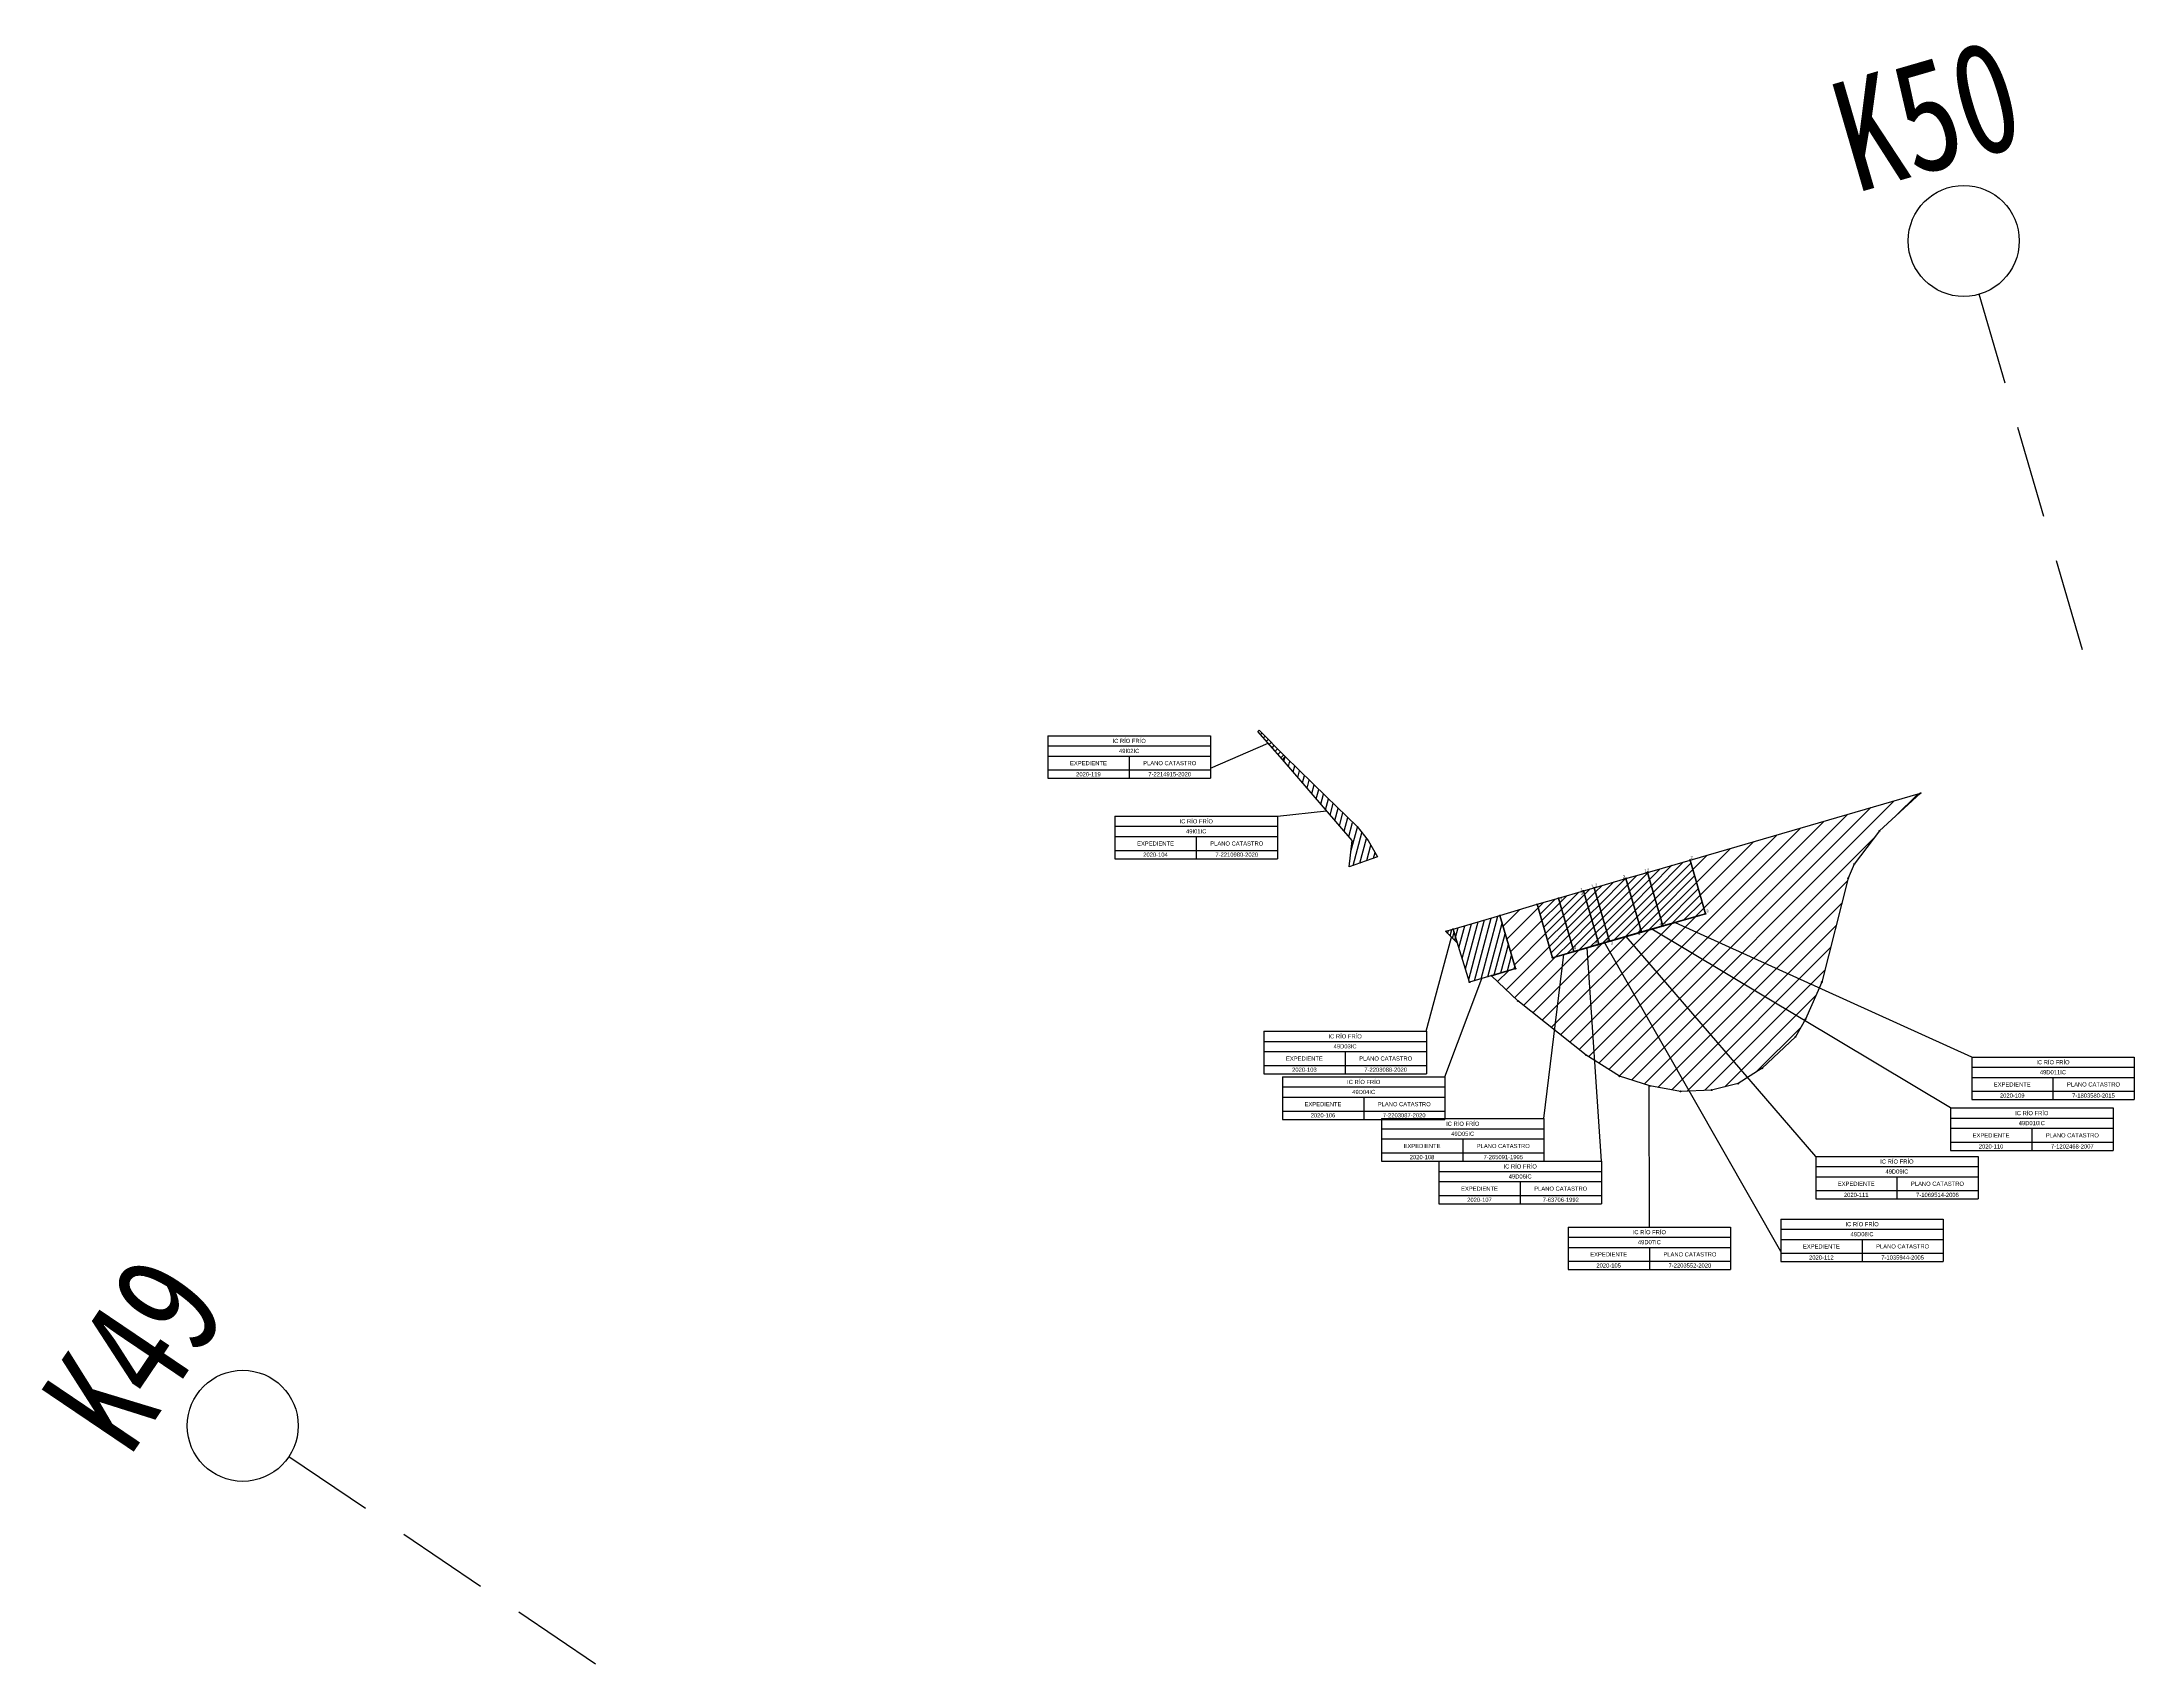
# Model space of a CAD drawing. Header units: inches. Extents: x 510447 to 606954, y 1095553 to 1134812.
# Drawn here: x 510447 to 511578, y 1128662 to 1129538 of the extents above; entities that cross this region are included whole.
import ezdxf

# ---------------------------------------------------------------- set-up
doc = ezdxf.new("R2010")
doc.units = ezdxf.units.IN
doc.header["$MEASUREMENT"] = 0
doc.linetypes.add('Kilométrica grande$1$JIS_02_2.0', pattern=[3, 2, -1])
for name, color, linetype in [('7-1035944-2005', 4, 'Continuous'), ('7-1069514-2006', 72, 'Continuous'), ('7-1202468-2007', 133, 'Continuous'), ('7-1803580-2015', 175, 'Continuous'), ('7-2203087-2020', 7, 'Continuous'), ('7-2203088-2020', 7, 'Continuous'), ('7-2203552-2020', 7, 'Continuous'), ('7-2210980-2020', 7, 'Continuous'), ('7-2214915-2020', 3, 'Continuous'), ('7-265091-1995', 65, 'Continuous'), ('7-63706-1992', 40, 'Continuous'), ('INFORMACION', 130, 'Continuous'), ('Kilométrica grande$0$0-KM GRANDE', 220, 'Continuous')]:
    doc.layers.add(name, color=color, linetype=linetype)
doc.styles.add('Kilométrica grande$0$哥Arial', font='Arial.ttf', dxfattribs={"width": 0.8})
doc.styles.get("Standard").update_dxf_attribs({"font": 'Arial.ttf'})
pattern_1 = [(75, (0, 0), (-3.0668144985, 0.821750468), [])]
pattern_2 = [(45, (0, 0), (-2.24506403, 2.24506403), [])]

# ---------------------------------------------------------------- blocks, each defined once
blk = doc.blocks.new('*T24')
at = {"layer": 'INFORMACION', "color": 0, "linetype": 'ByBlock', "lineweight": -2, "transparency": 16777216}
for p, q in [((0, 0), (87.8, 0)), ((0, 0), (0, -23)), ((87.8, 0), (87.8, -23)), ((0, -5.5), (87.8, -5.5)), ((0, -11), (87.8, -11)), ((43.9, -11), (43.9, -23)), ((0, -18.5), (87.8, -18.5)), ((0, -23), (87.8, -23))]:
    blk.add_line(p, q, dxfattribs=at)
at = {"layer": 'INFORMACION', "color": 0, "transparency": 16777216, "char_height": 2.25, "attachment_point": 5}
for s, insert, width in [('IC RÍO FRÍO', (43.9, -2.8), 87.714), ('49I02IC', (43.9, -8.2), 87.714), ('EXPEDIENTE', (21.9, -14.8), 43.827), ('2020-119', (21.9, -20.8), 43.827), ('PLANO CATASTRO', (65.8, -14.8), 43.827), ('7-2214915-2020', (65.8, -20.8), 43.827)]:
    blk.add_mtext(s, dxfattribs=dict(at, insert=insert, width=width))
blk = doc.blocks.new('*T25')
at = {"layer": 'INFORMACION', "color": 0, "linetype": 'ByBlock', "lineweight": -2, "transparency": 16777216}
for p, q in [((0, 0), (87.8, 0)), ((0, 0), (0, -23)), ((87.8, 0), (87.8, -23)), ((0, -5.5), (87.8, -5.5)), ((0, -11), (87.8, -11)), ((43.9, -11), (43.9, -23)), ((0, -18.5), (87.8, -18.5)), ((0, -23), (87.8, -23))]:
    blk.add_line(p, q, dxfattribs=at)
at = {"layer": 'INFORMACION', "color": 0, "transparency": 16777216, "char_height": 2.25, "attachment_point": 5}
for s, insert, width in [('IC RÍO FRÍO', (43.9, -2.8), 87.714), ('49I01IC', (43.9, -8.2), 87.714), ('EXPEDIENTE', (21.9, -14.8), 43.827), ('2020-104', (21.9, -20.8), 43.827), ('PLANO CATASTRO', (65.8, -14.8), 43.827), ('7-2210980-2020', (65.8, -20.8), 43.827)]:
    blk.add_mtext(s, dxfattribs=dict(at, insert=insert, width=width))
blk = doc.blocks.new('*T26')
at = {"layer": 'INFORMACION', "color": 0, "linetype": 'ByBlock', "lineweight": -2, "transparency": 16777216}
for p, q in [((0, 0), (87.8, 0)), ((0, 0), (0, -23)), ((87.8, 0), (87.8, -23)), ((0, -5.5), (87.8, -5.5)), ((0, -11), (87.8, -11)), ((43.9, -11), (43.9, -23)), ((0, -18.5), (87.8, -18.5)), ((0, -23), (87.8, -23))]:
    blk.add_line(p, q, dxfattribs=at)
at = {"layer": 'INFORMACION', "color": 0, "transparency": 16777216, "char_height": 2.25, "attachment_point": 5}
for s, insert, width in [('IC RÍO FRÍO', (43.9, -2.8), 87.714), ('49D03IC', (43.9, -8.2), 87.714), ('EXPEDIENTE', (21.9, -14.8), 43.827), ('2020-103', (21.9, -20.8), 43.827), ('PLANO CATASTRO', (65.8, -14.8), 43.827), ('7-2203088-2020', (65.8, -20.8), 43.827)]:
    blk.add_mtext(s, dxfattribs=dict(at, insert=insert, width=width))
blk = doc.blocks.new('*T27')
at = {"layer": 'INFORMACION', "color": 0, "linetype": 'ByBlock', "lineweight": -2, "transparency": 16777216}
for p, q in [((0, 0), (87.8, 0)), ((0, 0), (0, -23)), ((87.8, 0), (87.8, -23)), ((0, -5.5), (87.8, -5.5)), ((0, -11), (87.8, -11)), ((43.9, -11), (43.9, -23)), ((0, -18.5), (87.8, -18.5)), ((0, -23), (87.8, -23))]:
    blk.add_line(p, q, dxfattribs=at)
at = {"layer": 'INFORMACION', "color": 0, "transparency": 16777216, "char_height": 2.25, "attachment_point": 5}
for s, insert, width in [('IC RÍO FRÍO', (43.9, -2.8), 87.714), ('49D04IC', (43.9, -8.2), 87.714), ('EXPEDIENTE', (21.9, -14.8), 43.827), ('2020-106', (21.9, -20.8), 43.827), ('PLANO CATASTRO', (65.8, -14.8), 43.827), ('7-2203087-2020', (65.8, -20.8), 43.827)]:
    blk.add_mtext(s, dxfattribs=dict(at, insert=insert, width=width))
blk = doc.blocks.new('*T28')
at = {"layer": 'INFORMACION', "color": 0, "linetype": 'ByBlock', "lineweight": -2, "transparency": 16777216}
for p, q in [((0, 0), (87.8, 0)), ((0, 0), (0, -23)), ((87.8, 0), (87.8, -23)), ((0, -5.5), (87.8, -5.5)), ((0, -11), (87.8, -11)), ((43.9, -11), (43.9, -23)), ((0, -18.5), (87.8, -18.5)), ((0, -23), (87.8, -23))]:
    blk.add_line(p, q, dxfattribs=at)
at = {"layer": 'INFORMACION', "color": 0, "transparency": 16777216, "char_height": 2.25, "attachment_point": 5}
for s, insert, width in [('IC RÍO FRÍO', (43.9, -2.8), 87.714), ('49D08IC', (43.9, -8.2), 87.714), ('EXPEDIENTE', (21.9, -14.8), 43.827), ('2020-112', (21.9, -20.8), 43.827), ('PLANO CATASTRO', (65.8, -14.8), 43.827), ('7-1035944-2005', (65.8, -20.8), 43.827)]:
    blk.add_mtext(s, dxfattribs=dict(at, insert=insert, width=width))
blk = doc.blocks.new('*T29')
at = {"layer": 'INFORMACION', "color": 0, "linetype": 'ByBlock', "lineweight": -2, "transparency": 16777216}
for p, q in [((0, 0), (87.8, 0)), ((0, 0), (0, -23)), ((87.8, 0), (87.8, -23)), ((0, -5.5), (87.8, -5.5)), ((0, -11), (87.8, -11)), ((43.9, -11), (43.9, -23)), ((0, -18.5), (87.8, -18.5)), ((0, -23), (87.8, -23))]:
    blk.add_line(p, q, dxfattribs=at)
at = {"layer": 'INFORMACION', "color": 0, "transparency": 16777216, "char_height": 2.25, "attachment_point": 5}
for s, insert, width in [('IC RÍO FRÍO', (43.9, -2.8), 87.714), ('49D011IC', (43.9, -8.2), 87.714), ('EXPEDIENTE', (21.9, -14.8), 43.827), ('2020-109', (21.9, -20.8), 43.827), ('PLANO CATASTRO', (65.8, -14.8), 43.827), ('7-1803580-2015', (65.8, -20.8), 43.827)]:
    blk.add_mtext(s, dxfattribs=dict(at, insert=insert, width=width))
blk = doc.blocks.new('*T30')
at = {"layer": 'INFORMACION', "color": 0, "linetype": 'ByBlock', "lineweight": -2, "transparency": 16777216}
for p, q in [((0, 0), (87.8, 0)), ((0, 0), (0, -23)), ((87.8, 0), (87.8, -23)), ((0, -5.5), (87.8, -5.5)), ((0, -11), (87.8, -11)), ((43.9, -11), (43.9, -23)), ((0, -18.5), (87.8, -18.5)), ((0, -23), (87.8, -23))]:
    blk.add_line(p, q, dxfattribs=at)
at = {"layer": 'INFORMACION', "color": 0, "transparency": 16777216, "char_height": 2.25, "attachment_point": 5}
for s, insert, width in [('IC RÍO FRÍO', (43.9, -2.8), 87.714), ('49D010IC', (43.9, -8.2), 87.714), ('EXPEDIENTE', (21.9, -14.8), 43.827), ('2020-110', (21.9, -20.8), 43.827), ('PLANO CATASTRO', (65.8, -14.8), 43.827), ('7-1202468-2007', (65.8, -20.8), 43.827)]:
    blk.add_mtext(s, dxfattribs=dict(at, insert=insert, width=width))
blk = doc.blocks.new('*T31')
at = {"layer": 'INFORMACION', "color": 0, "linetype": 'ByBlock', "lineweight": -2, "transparency": 16777216}
for p, q in [((0, 0), (87.8, 0)), ((0, 0), (0, -23)), ((87.8, 0), (87.8, -23)), ((0, -5.5), (87.8, -5.5)), ((0, -11), (87.8, -11)), ((43.9, -11), (43.9, -23)), ((0, -18.5), (87.8, -18.5)), ((0, -23), (87.8, -23))]:
    blk.add_line(p, q, dxfattribs=at)
at = {"layer": 'INFORMACION', "color": 0, "transparency": 16777216, "char_height": 2.25, "attachment_point": 5}
for s, insert, width in [('IC RÍO FRÍO', (43.9, -2.8), 87.714), ('49D09IC', (43.9, -8.2), 87.714), ('EXPEDIENTE', (21.9, -14.8), 43.827), ('2020-111', (21.9, -20.8), 43.827), ('PLANO CATASTRO', (65.8, -14.8), 43.827), ('7-1069514-2006', (65.8, -20.8), 43.827)]:
    blk.add_mtext(s, dxfattribs=dict(at, insert=insert, width=width))
blk = doc.blocks.new('*T32')
at = {"layer": 'INFORMACION', "color": 0, "linetype": 'ByBlock', "lineweight": -2, "transparency": 16777216}
for p, q in [((0, 0), (87.8, 0)), ((0, 0), (0, -23)), ((87.8, 0), (87.8, -23)), ((0, -5.5), (87.8, -5.5)), ((0, -11), (87.8, -11)), ((43.9, -11), (43.9, -23)), ((0, -18.5), (87.8, -18.5)), ((0, -23), (87.8, -23))]:
    blk.add_line(p, q, dxfattribs=at)
at = {"layer": 'INFORMACION', "color": 0, "transparency": 16777216, "char_height": 2.25, "attachment_point": 5}
for s, insert, width in [('IC RÍO FRÍO ', (43.9, -2.8), 87.714), ('49D06IC', (43.9, -8.2), 87.714), ('EXPEDIENTE', (21.9, -14.8), 43.827), ('2020-107', (21.9, -20.8), 43.827), ('PLANO CATASTRO', (65.8, -14.8), 43.827), ('7-63706-1992', (65.8, -20.8), 43.827)]:
    blk.add_mtext(s, dxfattribs=dict(at, insert=insert, width=width))
blk = doc.blocks.new('*T33')
at = {"layer": 'INFORMACION', "color": 0, "linetype": 'ByBlock', "lineweight": -2, "transparency": 16777216}
for p, q in [((0, 0), (87.8, 0)), ((0, 0), (0, -23)), ((87.8, 0), (87.8, -23)), ((0, -5.5), (87.8, -5.5)), ((0, -11), (87.8, -11)), ((43.9, -11), (43.9, -23)), ((0, -18.5), (87.8, -18.5)), ((0, -23), (87.8, -23))]:
    blk.add_line(p, q, dxfattribs=at)
at = {"layer": 'INFORMACION', "color": 0, "transparency": 16777216, "char_height": 2.25, "attachment_point": 5}
for s, insert, width in [('IC RÍO FRÍO', (43.9, -2.8), 87.714), ('49D05IC', (43.9, -8.2), 87.714), ('EXPEDIENTE', (21.9, -14.8), 43.827), ('2020-108', (21.9, -20.8), 43.827), ('PLANO CATASTRO', (65.8, -14.8), 43.827), ('7-265091-1995', (65.8, -20.8), 43.827)]:
    blk.add_mtext(s, dxfattribs=dict(at, insert=insert, width=width))
blk = doc.blocks.new('*T34')
at = {"layer": 'INFORMACION', "color": 0, "linetype": 'ByBlock', "lineweight": -2, "transparency": 16777216}
for p, q in [((0, 0), (87.8, 0)), ((0, 0), (0, -23)), ((87.8, 0), (87.8, -23)), ((0, -5.5), (87.8, -5.5)), ((0, -11), (87.8, -11)), ((43.9, -11), (43.9, -23)), ((0, -18.5), (87.8, -18.5)), ((0, -23), (87.8, -23))]:
    blk.add_line(p, q, dxfattribs=at)
at = {"layer": 'INFORMACION', "color": 0, "transparency": 16777216, "char_height": 2.25, "attachment_point": 5}
for s, insert, width in [('IC RÍO FRÍO', (43.9, -2.8), 87.714), ('49D07IC', (43.9, -8.2), 87.714), ('EXPEDIENTE', (21.9, -14.8), 43.827), ('2020-105', (21.9, -20.8), 43.827), ('PLANO CATASTRO', (65.8, -14.8), 43.827), ('7-2203552-2020', (65.8, -20.8), 43.827)]:
    blk.add_mtext(s, dxfattribs=dict(at, insert=insert, width=width))
blk = doc.blocks.new('Kilométrica grande')
at = {"layer": 'Kilométrica grande$0$0-KM GRANDE', "linetype": 'Kilométrica grande$1$JIS_02_2.0', "lineweight": -3, "ltscale": 25}
for p, q in [((511549.7, 1129209.6), (511494, 1129401.7)), ((510746.3, 1128661.8), (510580.6, 1128773.7))]:
    blk.add_line(p, q, dxfattribs=at)
at = {"layer": 'Kilométrica grande$0$0-KM GRANDE'}
for centre in [(511485.6, 1129430.5), (510555.7, 1128790.5)]:
    blk.add_circle(centre, 30, dxfattribs=at)
at = {"layer": 'Kilométrica grande$0$0-KM GRANDE', "linetype": 'Continuous', "lineweight": -3, "char_height": 60, "attachment_point": 8, "style": 'Kilométrica grande$0$哥Arial'}
for s, insert, rotation in [('{\\fSimHei|b0|i0|c134|p2;K50}', (511474.4, 1129468.9, 0), 16.1918), ('{\\fSimHei|b0|i0|c134|p2;K49}', (510522.5, 1128812.8), 55.9768)]:
    blk.add_mtext(s, dxfattribs=dict(at, insert=insert, rotation=rotation))

msp = doc.modelspace()

# ---------------------------------------------------------------- hatches: boundary and pattern name
at = {"layer": '7-1035944-2005'}
h = msp.add_hatch(dxfattribs=at)
h.set_pattern_fill('ANSI31', color=30)
h.set_pattern_definition(pattern_2)
h.paths.add_polyline_path([(511288.43616, 1129050.60888), (511280.09296, 1129079.4054), (511285.83482, 1129081.14712), (511294.18336, 1129052.33216)])
at = {"layer": '7-1069514-2006'}
h = msp.add_hatch(dxfattribs=at)
h.set_pattern_fill('ANSI31', color=30)
h.set_pattern_definition(pattern_2)
h.paths.add_polyline_path([(511294.18919, 1129052.31205), (511285.83482, 1129081.14712), (511303.11942, 1129086.17131), (511311.46794, 1129057.35635)])
at = {"layer": '7-1202468-2007'}
h = msp.add_hatch(dxfattribs=at)
h.set_pattern_fill('ANSI31', color=30)
h.set_pattern_definition(pattern_2)
h.paths.add_polyline_path([(511311.46794, 1129057.35635), (511303.11942, 1129086.17131), (511314.68806, 1129089.32683), (511323.04495, 1129060.5143)])
at = {"layer": '7-1803580-2015'}
h = msp.add_hatch(dxfattribs=at)
h.set_pattern_fill('ANSI31', color=30)
h.set_pattern_definition(pattern_2)
h.paths.add_polyline_path([(511322.94698, 1129060.61873), (511314.73272, 1129089.43034), (511337.73005, 1129096.06984), (511346.09, 1129067.05)])
at = {"layer": '7-2203087-2020'}
h = msp.add_hatch(dxfattribs=at)
h.set_pattern_fill('ANSI31', color=2, angle=30)
h.set_pattern_definition(pattern_1)
h.paths.add_polyline_path([(511209.67, 1129058.78), (511234.98, 1129066.13), (511243.42, 1129037.45), (511218.6, 1129030.13)])
at = {"layer": '7-2203088-2020'}
h = msp.add_hatch(dxfattribs=at)
h.set_pattern_fill('ANSI31', color=0, scale=0.5, angle=30)
h.set_pattern_definition([(75, (0, 0), (-1.5334072492, 0.410875234), [])])
h.paths.add_polyline_path([(511205.58, 1129057.59), (511209.67, 1129058.78), (511211.95, 1129051.46)])
at = {"layer": '7-2203552-2020'}
h = msp.add_hatch(dxfattribs=at)
h.set_pattern_fill('ANSI31', color=2, scale=2)
h.set_pattern_definition([(45, (0, 0), (-4.49012806, 4.49012806), [])])
h.paths.add_polyline_path([(511376.71, 1128983.64), (511363.79, 1128975.36), (511349.4, 1128971.87), (511332.59, 1128971.11), (511315.94, 1128974.09), (511299.59, 1128979.27), (511281.55, 1128990.69), (511244.62, 1129020.01), (511230.47, 1129033.63), (511243.42, 1129037.45), (511234.98, 1129066.13), (511255.12, 1129072.17), (511263.47, 1129043.35), (511346.09, 1129067.05), (511337.73, 1129096.07), (511462.29, 1129132.18), (511440.17, 1129111.85), (511426.33, 1129093.87), (511423.22, 1129086.25), (511408.99, 1129030.19), (511400.15, 1129010.08), (511394.62, 1129000.52)])
at = {"layer": '7-2210980-2020'}
h = msp.add_hatch(dxfattribs=at)
h.set_pattern_fill('ANSI31', color=2, angle=30)
h.set_pattern_definition(pattern_1)
h.paths.add_polyline_path([(511118.93, 1129151.97), (511141.08, 1129130.33), (511157.8, 1129114.15), (511163.73, 1129106.61), (511168.87, 1129097.88), (511153.6, 1129092.38), (511155.1, 1129106.68), (511117.43, 1129150.44)])
at = {"layer": '7-2214915-2020'}
h = msp.add_hatch(dxfattribs=at)
h.set_pattern_fill('ANSI31', color=256, scale=0.75)
h.set_pattern_definition([(45, (0, 0), (-1.6837980227, 1.6837980227), [])])
h.paths.add_polyline_path([(511104.89, 1129166.21), (511118.93, 1129151.97), (511117.43, 1129150.44), (511104.28, 1129165.6)])
at = {"layer": '7-265091-1995'}
h = msp.add_hatch(dxfattribs=at)
h.set_pattern_fill('ANSI31', color=30)
h.set_pattern_definition(pattern_2)
h.paths.add_polyline_path([(511263.46854, 1129043.35504), (511255.12, 1129072.17), (511266.64598, 1129075.50942), (511274.99452, 1129046.69446)])
at = {"layer": '7-63706-1992'}
h = msp.add_hatch(dxfattribs=at)
h.set_pattern_fill('ANSI31', color=30)
h.set_pattern_definition(pattern_2)
h.paths.add_polyline_path([(511274.99452, 1129046.69446), (511266.64598, 1129075.50942), (511280.09296, 1129079.4054), (511288.4415, 1129050.59044)])

# ---------------------------------------------------------------- linework, layer by layer
at = {"layer": '7-1035944-2005', "color": 30}
msp.add_lwpolyline([(511288.43616, 1129050.60888), (511280.09296, 1129079.4054), (511285.83482, 1129081.14712), (511294.18336, 1129052.33216), (511288.43616, 1129050.60888)], dxfattribs=at)
at = {"layer": '7-1035944-2005'}
for centre in [(511280.09296, 1129079.4054), (511285.83482, 1129081.14712), (511288.43616, 1129050.60888), (511294.18336, 1129052.33216)]:
    msp.add_circle(centre, 0.24162, dxfattribs=at)
at = {"layer": '7-1069514-2006', "color": 30}
msp.add_lwpolyline([(511294.18919, 1129052.31205), (511285.83482, 1129081.14712), (511303.11942, 1129086.17131), (511311.46794, 1129057.35635), (511294.18919, 1129052.31205)], dxfattribs=at)
at = {"layer": '7-1069514-2006'}
for centre in [(511303.11942, 1129086.17131), (511285.83482, 1129081.14712), (511294.18919, 1129052.31205), (511311.46794, 1129057.35635)]:
    msp.add_circle(centre, 0.24162, dxfattribs=at)
at = {"layer": '7-1202468-2007', "color": 30}
msp.add_lwpolyline([(511311.46794, 1129057.35635), (511303.11942, 1129086.17131), (511314.68806, 1129089.32683), (511323.04495, 1129060.5143), (511311.46794, 1129057.35635)], dxfattribs=at)
at = {"layer": '7-1202468-2007'}
for centre in [(511303.11942, 1129086.17131), (511314.68806, 1129089.32683), (511311.46794, 1129057.35635), (511323.04495, 1129060.5143)]:
    msp.add_circle(centre, 0.24162, dxfattribs=at)
at = {"layer": '7-1803580-2015', "color": 30}
msp.add_lwpolyline([(511322.94698, 1129060.61873), (511314.73272, 1129089.43034), (511337.73005, 1129096.06984), (511346.09, 1129067.05), (511322.94698, 1129060.61873)], dxfattribs=at)
at = {"layer": '7-1803580-2015'}
for centre in [(511337.73005, 1129096.06984), (511314.73272, 1129089.43034), (511346.09, 1129067.05), (511322.94698, 1129060.61873)]:
    msp.add_circle(centre, 0.24162, dxfattribs=at)
at = {"layer": '7-2203087-2020', "color": 2}
msp.add_lwpolyline([(511209.67, 1129058.78), (511234.98, 1129066.13), (511243.42, 1129037.45), (511218.6, 1129030.13)], close=True, dxfattribs=at)
at = {"layer": '7-2203087-2020'}
for centre in [(511234.98, 1129066.13), (511209.67, 1129058.78), (511218.6, 1129030.13), (511243.42, 1129037.45)]:
    msp.add_circle(centre, 0.24162, dxfattribs=at)
at = {"layer": '7-2203088-2020', "color": 0}
msp.add_lwpolyline([(511205.58, 1129057.59), (511209.67, 1129058.78), (511211.95, 1129051.46)], close=True, dxfattribs=at)
at = {"layer": '7-2203552-2020', "color": 2}
msp.add_lwpolyline([(511376.71, 1128983.64), (511363.79, 1128975.36), (511349.4, 1128971.87), (511332.59, 1128971.11), (511315.94, 1128974.09), (511299.59, 1128979.27), (511281.55, 1128990.69), (511244.62, 1129020.01), (511230.47, 1129033.63), (511243.42, 1129037.45), (511234.98, 1129066.13), (511255.12, 1129072.17), (511263.47, 1129043.35), (511346.09, 1129067.05), (511337.73, 1129096.07), (511462.29, 1129132.18), (511440.17, 1129111.85), (511426.33, 1129093.87), (511423.22, 1129086.25), (511408.99, 1129030.19), (511400.15, 1129010.08), (511394.62, 1129000.52)], close=True, dxfattribs=at)
at = {"layer": '7-2203552-2020'}
for centre in [(511462.29, 1129132.18), (511440.17, 1129111.85), (511423.22, 1129086.25), (511426.33, 1129093.87), (511255.12, 1129072.17), (511234.98, 1129066.13), (511346.09, 1129067.05), (511230.47, 1129033.63), (511243.42, 1129037.45), (511408.99, 1129030.19), (511400.15, 1129010.08), (511394.62, 1129000.52), (511281.55, 1128990.69), (511376.71, 1128983.64), (511299.59, 1128979.27), (511315.94, 1128974.09), (511332.59, 1128971.11), (511349.4, 1128971.87), (511363.79, 1128975.36)]:
    msp.add_circle(centre, 0.24162, dxfattribs=at)
at = {"layer": '7-2203552-2020', "color": 2}
msp.add_circle((511244.62, 1129020.01), 0.24162, dxfattribs=at)
at = {"layer": '7-2210980-2020', "color": 2}
msp.add_lwpolyline([(511118.93, 1129151.97), (511141.08, 1129130.33), (511157.8, 1129114.15), (511163.73, 1129106.61), (511168.87, 1129097.88), (511153.6, 1129092.38), (511155.1, 1129106.68), (511117.43, 1129150.44)], close=True, dxfattribs=at)
at = {"layer": '7-2214915-2020'}
msp.add_lwpolyline([(511104.89, 1129166.21), (511118.93, 1129151.97), (511117.43, 1129150.44), (511104.28, 1129165.6)], close=True, dxfattribs=at)
at = {"layer": '7-265091-1995', "color": 30}
msp.add_lwpolyline([(511263.46854, 1129043.35504), (511255.12, 1129072.17), (511266.64598, 1129075.50942), (511274.99452, 1129046.69446), (511263.46854, 1129043.35504)], dxfattribs=at)
at = {"layer": '7-265091-1995'}
for centre in [(511255.12, 1129072.17), (511266.64598, 1129075.50942), (511263.46854, 1129043.35504), (511274.99452, 1129046.69446)]:
    msp.add_circle(centre, 0.24162, dxfattribs=at)
at = {"layer": '7-63706-1992', "color": 30}
msp.add_lwpolyline([(511274.99452, 1129046.69446), (511266.64598, 1129075.50942), (511280.09296, 1129079.4054), (511288.4415, 1129050.59044), (511274.99452, 1129046.69446)], dxfattribs=at)
at = {"layer": '7-63706-1992', "color": 40}
for centre in [(511266.64598, 1129075.50942), (511280.09296, 1129079.4054), (511288.4415, 1129050.59044), (511274.99452, 1129046.69446)]:
    msp.add_circle(centre, 0.24162, dxfattribs=at)
at = {"layer": 'INFORMACION'}
for points in [[(511078.53844, 1129145.72742), (511109.82764, 1129159.20439)], [(511114.77067, 1129119.80914), (511141.275, 1129122.74005)], [(511489.92044, 1128989.67978), (511329.84724, 1129062.25401)], [(511195.23578, 1129003.65858), (511208.89298, 1129054.40184)], [(511386.78266, 1128884.69315), (511291.25603, 1129051.94458)], [(511405.61203, 1128936.02867), (511303.15608, 1129054.73417)], [(511478.48899, 1128962.19236), (511316.99598, 1129058.70422)], [(511258.77998, 1128956.42503), (511269.50167, 1129045.08022)], [(511289.82407, 1128933.38787), (511282.09648, 1129048.7521)], [(511205.26849, 1128979.01815), (511225.142, 1129032.05939)], [(511315.73679, 1128897.88085), (511315.70966, 1128974.16298)]]:
    msp.add_lwpolyline(points, dxfattribs=at)

# ---------------------------------------------------------------- block references
for name, p in [('Kilométrica grande', (0, 0)), ('*T24', (510990.76407, 1129163.22742)), ('*T25', (511026.99631, 1129119.80914)), ('*T26', (511107.46142, 1129003.65858)), ('*T29', (511489.92044, 1128989.67978)), ('*T27', (511117.49413, 1128979.01815)), ('*T30', (511478.48899, 1128962.19236)), ('*T33', (511171.00562, 1128956.42503)), ('*T32', (511202.04971, 1128933.38787)), ('*T31', (511405.61203, 1128936.02867)), ('*T34', (511271.84961, 1128897.88085)), ('*T28', (511386.78266, 1128902.19315))]:
    msp.add_blockref(name, p)

# ---------------------------------------------------------------- texts
at = {"layer": '7-1035944-2005'}
for s, p in [('1', (511278.40392, 1129079.5258)), ('2', (511286.4493, 1129081.78746)), ('4', (511287.26198, 1129048.47318)), ('3', (511294.92479, 1129050.45648))]:
    msp.add_text(s, height=1.5, dxfattribs=at).set_placement(p)
at = {"layer": '7-1069514-2006'}
for s, p in [('2', (511301.43038, 1129086.29171)), ('1', (511284.14577, 1129081.26752)), ('4', (511292.50014, 1129052.43244)), ('1', (511309.77889, 1129057.47674))]:
    msp.add_text(s, height=1.5, dxfattribs=at).set_placement(p)
at = {"layer": '7-1202468-2007'}
for s, p in [('1', (511301.43038, 1129086.29171)), ('2', (511314.55654, 1129089.88283)), ('3', (511323.54273, 1129060.38501)), ('4', (511309.82346, 1129055.53318))]:
    msp.add_text(s, height=1.5, dxfattribs=at).set_placement(p)
at = {"layer": '7-1803580-2015'}
for s, p in [('2', (511338.02271, 1129096.76836)), ('1', (511313.04119, 1129089.50836)), ('4', (511321.25545, 1129060.69674)), ('3', (511346.55646, 1129067.76122))]:
    msp.add_text(s, height=1.5, rotation=1.43659539, dxfattribs=at).set_placement(p)
at = {"layer": '7-63706-1992', "color": 40}
for s, p in [('1', (511267.67465, 1129074.00113)), ('2', (511278.85636, 1129077.33145)), ('3', (511286.50138, 1129050.84856)), ('4', (511274.97576, 1129047.95119))]:
    msp.add_text(s, height=1.5, dxfattribs=at).set_placement(p)

doc.saveas('drawing.dxf')
